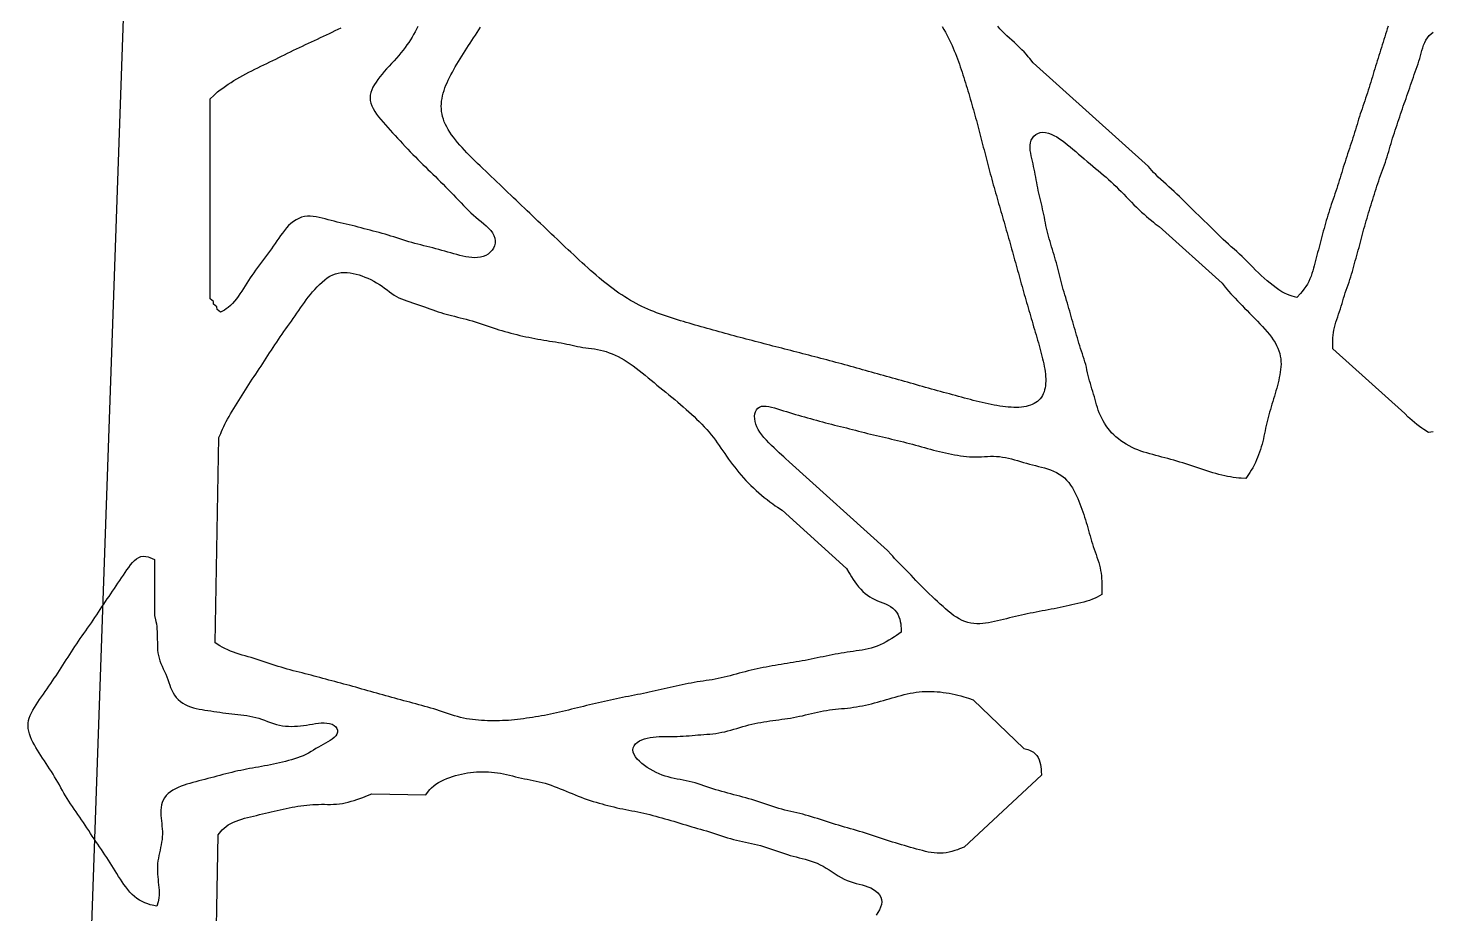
# Model space of a CAD drawing. Header units: metres. Extents: x 134 to 251, y -1 to 112.
# Drawn here: x 134.4 to 190.2, y 47.9 to 83.1 of the extents above; entities that cross this region are included whole.
import ezdxf

# ---------------------------------------------------------------- set-up
doc = ezdxf.new("R2010")
doc.units = ezdxf.units.M

msp = doc.modelspace()

# ---------------------------------------------------------------- linework, layer by layer
for points in [[(138.572, 95.221), (135.805, 15.974)], [(149.867, 83.143), (149.816, 83.037), (149.76, 82.932), (149.702, 82.826), (149.64, 82.721), (149.575, 82.616), (149.507, 82.51), (149.436, 82.405), (149.361, 82.3), (149.282, 82.195), (149.198, 82.09), (149.11, 81.984), (149.018, 81.879), (148.923, 81.774), (148.825, 81.669), (148.727, 81.564), (148.63, 81.459), (148.536, 81.354), (148.446, 81.249), (148.361, 81.144), (148.281, 81.039), (148.208, 80.934), (148.143, 80.829), (148.085, 80.723), (148.038, 80.618), (148.002, 80.512), (147.979, 80.406), (147.971, 80.3), (147.978, 80.194), (148.002, 80.088), (148.04, 79.982), (148.093, 79.875), (148.156, 79.768), (148.23, 79.662), (148.311, 79.555), (148.397, 79.448), (148.486, 79.341), (148.578, 79.234), (148.671, 79.127), (148.767, 79.02), (148.864, 78.913), (148.963, 78.806), (149.062, 78.699), (149.162, 78.592), (149.263, 78.485), (149.365, 78.377), (149.466, 78.271), (149.567, 78.165), (149.669, 78.059), (149.77, 77.955), (149.871, 77.853), (149.972, 77.752), (150.072, 77.654), (150.172, 77.557), (150.272, 77.461), (150.371, 77.365), (150.47, 77.269), (150.57, 77.172), (150.67, 77.074), (150.771, 76.973), (150.873, 76.871), (150.975, 76.767), (151.078, 76.662), (151.182, 76.555), (151.284, 76.449), (151.385, 76.342), (151.486, 76.236), (151.585, 76.131), (151.683, 76.028), (151.78, 75.927), (151.878, 75.829), (151.976, 75.736), (152.077, 75.645), (152.179, 75.558), (152.282, 75.472), (152.386, 75.388), (152.49, 75.302), (152.59, 75.215), (152.683, 75.124), (152.767, 75.031), (152.837, 74.933), (152.891, 74.833), (152.927, 74.731), (152.944, 74.628), (152.941, 74.526), (152.918, 74.427), (152.877, 74.332), (152.819, 74.244), (152.747, 74.165), (152.663, 74.097), (152.568, 74.042), (152.465, 73.999), (152.356, 73.969), (152.243, 73.953), (152.127, 73.949), (152.01, 73.954), (151.891, 73.968), (151.772, 73.988), (151.654, 74.014), (151.535, 74.043), (151.416, 74.074), (151.297, 74.106), (151.178, 74.14), (151.06, 74.175), (150.941, 74.209), (150.822, 74.243), (150.703, 74.276), (150.584, 74.308), (150.466, 74.34), (150.347, 74.37), (150.228, 74.398), (150.109, 74.427), (149.99, 74.457), (149.872, 74.488), (149.753, 74.519), (149.634, 74.553), (149.515, 74.588), (149.396, 74.625), (149.278, 74.662), (149.159, 74.7), (149.04, 74.738), (148.921, 74.775), (148.803, 74.812), (148.684, 74.848), (148.565, 74.882), (148.446, 74.915), (148.328, 74.947), (148.209, 74.979), (148.09, 75.01), (147.971, 75.041), (147.852, 75.072), (147.734, 75.103), (147.615, 75.135), (147.496, 75.166), (147.377, 75.198), (147.259, 75.228), (147.14, 75.257), (147.021, 75.286), (146.902, 75.314), (146.784, 75.341), (146.665, 75.369), (146.546, 75.397), (146.427, 75.427), (146.309, 75.458), (146.19, 75.491), (146.071, 75.522), (145.952, 75.551), (145.834, 75.575), (145.715, 75.593), (145.596, 75.602), (145.479, 75.601), (145.362, 75.586), (145.248, 75.557), (145.136, 75.515), (145.029, 75.46), (144.926, 75.392), (144.828, 75.314), (144.735, 75.226), (144.648, 75.132), (144.566, 75.033), (144.488, 74.931), (144.414, 74.827), (144.341, 74.722), (144.27, 74.617), (144.198, 74.511), (144.126, 74.406), (144.052, 74.301), (143.976, 74.196), (143.899, 74.091), (143.821, 73.986), (143.741, 73.881), (143.661, 73.775), (143.581, 73.67), (143.502, 73.565), (143.425, 73.46), (143.35, 73.355), (143.278, 73.25), (143.207, 73.145), (143.138, 73.039), (143.071, 72.934), (143.005, 72.829), (142.938, 72.724), (142.87, 72.619), (142.802, 72.515), (142.731, 72.413), (142.659, 72.314), (142.583, 72.219), (142.504, 72.131), (142.426, 72.051), (142.335, 71.976), (142.254, 71.915), (142.185, 71.868), (142.025, 71.78), (141.896, 71.887), (141.885, 71.993), (141.755, 72.1), (141.745, 72.206), (141.615, 72.314), (141.615, 80.262), (141.76, 80.404), (141.83, 80.465), (141.916, 80.538), (142.018, 80.621), (142.117, 80.695), (142.223, 80.77), (142.334, 80.845), (142.448, 80.918), (142.564, 80.991), (142.682, 81.061), (142.8, 81.13), (142.918, 81.197), (143.037, 81.261), (143.155, 81.323), (143.273, 81.383), (143.392, 81.443), (143.51, 81.501), (143.629, 81.56), (143.747, 81.617), (143.866, 81.675), (143.984, 81.733), (144.103, 81.791), (144.221, 81.848), (144.34, 81.905), (144.458, 81.963), (144.577, 82.02), (144.695, 82.078), (144.813, 82.136), (144.932, 82.193), (145.05, 82.251), (145.169, 82.307), (145.287, 82.364), (145.406, 82.419), (145.524, 82.475), (145.643, 82.53), (145.761, 82.586), (145.88, 82.642), (145.998, 82.698), (146.117, 82.753), (146.235, 82.809), (146.354, 82.865), (146.472, 82.921), (146.591, 82.978), (146.709, 83.035), (146.828, 83.092)], [(170.704, 83.134), (170.767, 83.027), (170.828, 82.921), (170.886, 82.815), (170.941, 82.708), (170.994, 82.602), (171.045, 82.495), (171.094, 82.389), (171.14, 82.282), (171.185, 82.175), (171.228, 82.069), (171.269, 81.962), (171.309, 81.856), (171.348, 81.749), (171.385, 81.643), (171.422, 81.536), (171.458, 81.43), (171.493, 81.323), (171.527, 81.217), (171.561, 81.11), (171.595, 81.004), (171.628, 80.897), (171.66, 80.791), (171.693, 80.685), (171.725, 80.578), (171.757, 80.472), (171.789, 80.365), (171.82, 80.259), (171.852, 80.152), (171.882, 80.046), (171.913, 79.939), (171.943, 79.833), (171.973, 79.726), (172.003, 79.62), (172.032, 79.514), (172.061, 79.407), (172.09, 79.301), (172.118, 79.194), (172.146, 79.088), (172.174, 78.981), (172.201, 78.875), (172.229, 78.769), (172.256, 78.662), (172.283, 78.556), (172.31, 78.449), (172.337, 78.343), (172.364, 78.236), (172.391, 78.13), (172.418, 78.024), (172.445, 77.917), (172.473, 77.811), (172.501, 77.704), (172.529, 77.598), (172.557, 77.492), (172.586, 77.385), (172.615, 77.279), (172.644, 77.172), (172.673, 77.066), (172.703, 76.959), (172.733, 76.853), (172.763, 76.746), (172.793, 76.64), (172.824, 76.534), (172.854, 76.427), (172.885, 76.321), (172.915, 76.214), (172.946, 76.108), (172.976, 76.001), (173.007, 75.895), (173.038, 75.788), (173.068, 75.682), (173.099, 75.575), (173.129, 75.469), (173.16, 75.362), (173.19, 75.256), (173.22, 75.15), (173.251, 75.043), (173.281, 74.937), (173.311, 74.83), (173.341, 74.724), (173.371, 74.617), (173.401, 74.511), (173.431, 74.404), (173.461, 74.298), (173.491, 74.191), (173.52, 74.085), (173.55, 73.979), (173.58, 73.872), (173.609, 73.766), (173.639, 73.659), (173.669, 73.553), (173.698, 73.446), (173.728, 73.34), (173.757, 73.233), (173.787, 73.127), (173.817, 73.02), (173.846, 72.914), (173.876, 72.807), (173.906, 72.701), (173.936, 72.595), (173.966, 72.488), (173.996, 72.382), (174.026, 72.275), (174.057, 72.169), (174.087, 72.062), (174.118, 71.956), (174.149, 71.849), (174.18, 71.743), (174.211, 71.636), (174.242, 71.53), (174.273, 71.423), (174.304, 71.317), (174.336, 71.21), (174.367, 71.104), (174.399, 70.997), (174.43, 70.891), (174.461, 70.784), (174.492, 70.678), (174.523, 70.572), (174.553, 70.466), (174.583, 70.36), (174.612, 70.254), (174.64, 70.148), (174.667, 70.043), (174.693, 69.938), (174.717, 69.834), (174.739, 69.73), (174.759, 69.628), (174.776, 69.526), (174.791, 69.426), (174.802, 69.327), (174.811, 69.229), (174.815, 69.134), (174.816, 69.041), (174.812, 68.95), (174.803, 68.862), (174.79, 68.777), (174.772, 68.696), (174.748, 68.618), (174.719, 68.544), (174.684, 68.474), (174.644, 68.409), (174.598, 68.348), (174.546, 68.292), (174.488, 68.241), (174.426, 68.195), (174.358, 68.153), (174.284, 68.117), (174.206, 68.086), (174.123, 68.06), (174.036, 68.039), (173.945, 68.022), (173.85, 68.011), (173.752, 68.003), (173.65, 68), (173.546, 68.001), (173.439, 68.005), (173.33, 68.013), (173.22, 68.024), (173.108, 68.037), (172.994, 68.054), (172.879, 68.073), (172.763, 68.093), (172.647, 68.116), (172.53, 68.14), (172.412, 68.166), (172.295, 68.193), (172.176, 68.221), (172.058, 68.25), (171.939, 68.28), (171.821, 68.31), (171.702, 68.341), (171.583, 68.373), (171.464, 68.404), (171.346, 68.436), (171.227, 68.468), (171.108, 68.501), (170.989, 68.534), (170.87, 68.566), (170.751, 68.599), (170.632, 68.632), (170.514, 68.665), (170.395, 68.698), (170.276, 68.732), (170.157, 68.765), (170.038, 68.798), (169.919, 68.832), (169.801, 68.865), (169.682, 68.899), (169.563, 68.932), (169.444, 68.966), (169.325, 68.999), (169.206, 69.033), (169.088, 69.066), (168.969, 69.1), (168.85, 69.133), (168.731, 69.167), (168.612, 69.2), (168.494, 69.234), (168.375, 69.267), (168.256, 69.3), (168.137, 69.334), (168.018, 69.367), (167.9, 69.4), (167.781, 69.433), (167.662, 69.466), (167.543, 69.499), (167.424, 69.532), (167.305, 69.565), (167.187, 69.598), (167.068, 69.63), (166.949, 69.663), (166.83, 69.695), (166.711, 69.727), (166.593, 69.759), (166.474, 69.791), (166.355, 69.823), (166.236, 69.855), (166.118, 69.887), (165.999, 69.918), (165.88, 69.95), (165.761, 69.981), (165.642, 70.013), (165.524, 70.044), (165.405, 70.075), (165.286, 70.106), (165.167, 70.136), (165.048, 70.167), (164.93, 70.198), (164.811, 70.228), (164.692, 70.259), (164.573, 70.289), (164.455, 70.319), (164.336, 70.349), (164.217, 70.38), (164.098, 70.41), (163.979, 70.44), (163.861, 70.47), (163.742, 70.501), (163.623, 70.531), (163.504, 70.562), (163.386, 70.592), (163.267, 70.623), (163.148, 70.654), (163.029, 70.685), (162.911, 70.717), (162.792, 70.748), (162.673, 70.78), (162.554, 70.811), (162.436, 70.843), (162.317, 70.876), (162.198, 70.908), (162.079, 70.941), (161.961, 70.973), (161.842, 71.006), (161.723, 71.039), (161.604, 71.072), (161.486, 71.106), (161.367, 71.139), (161.248, 71.172), (161.13, 71.206), (161.011, 71.24), (160.892, 71.274), (160.774, 71.308), (160.655, 71.343), (160.536, 71.377), (160.418, 71.413), (160.299, 71.448), (160.181, 71.484), (160.063, 71.521), (159.945, 71.559), (159.827, 71.597), (159.709, 71.637), (159.591, 71.678), (159.474, 71.72), (159.357, 71.764), (159.24, 71.809), (159.123, 71.857), (159.007, 71.906), (158.891, 71.958), (158.775, 72.012), (158.66, 72.069), (158.545, 72.129), (158.43, 72.191), (158.315, 72.256), (158.201, 72.324), (158.087, 72.395), (157.973, 72.469), (157.86, 72.546), (157.746, 72.626), (157.633, 72.708), (157.52, 72.793), (157.407, 72.881), (157.294, 72.971), (157.181, 73.063), (157.069, 73.157), (156.956, 73.253), (156.844, 73.35), (156.731, 73.449), (156.619, 73.549), (156.507, 73.65), (156.395, 73.752), (156.283, 73.854), (156.172, 73.957), (156.061, 74.061), (155.95, 74.165), (155.839, 74.268), (155.728, 74.372), (155.618, 74.476), (155.508, 74.58), (155.399, 74.684), (155.29, 74.788), (155.181, 74.891), (155.072, 74.994), (154.964, 75.098), (154.856, 75.201), (154.748, 75.304), (154.64, 75.407), (154.532, 75.51), (154.424, 75.613), (154.317, 75.716), (154.209, 75.819), (154.101, 75.922), (153.993, 76.025), (153.885, 76.129), (153.777, 76.233), (153.668, 76.337), (153.56, 76.441), (153.45, 76.545), (153.341, 76.65), (153.231, 76.755), (153.121, 76.86), (153.01, 76.965), (152.9, 77.07), (152.789, 77.175), (152.679, 77.28), (152.568, 77.386), (152.458, 77.491), (152.349, 77.596), (152.24, 77.701), (152.133, 77.805), (152.027, 77.91), (151.923, 78.014), (151.821, 78.118), (151.722, 78.222), (151.626, 78.326), (151.533, 78.429), (151.444, 78.532), (151.36, 78.635), (151.28, 78.738), (151.205, 78.841), (151.136, 78.943), (151.073, 79.046), (151.016, 79.148), (150.965, 79.251), (150.921, 79.353), (150.884, 79.456), (150.853, 79.558), (150.83, 79.661), (150.813, 79.764), (150.804, 79.867), (150.801, 79.97), (150.805, 80.073), (150.815, 80.177), (150.831, 80.28), (150.852, 80.384), (150.879, 80.489), (150.911, 80.593), (150.947, 80.697), (150.988, 80.802), (151.032, 80.907), (151.08, 81.011), (151.131, 81.116), (151.185, 81.221), (151.241, 81.326), (151.299, 81.432), (151.359, 81.537), (151.421, 81.642), (151.484, 81.747), (151.548, 81.852), (151.613, 81.958), (151.679, 82.063), (151.745, 82.168), (151.812, 82.274), (151.88, 82.379), (151.948, 82.484), (152.016, 82.59), (152.085, 82.695), (152.154, 82.8), (152.223, 82.905), (152.292, 83.011), (152.362, 83.116)], [(188.422, 83.152), (188.386, 83.047), (188.351, 82.941), (188.317, 82.835), (188.283, 82.729), (188.25, 82.624), (188.217, 82.518), (188.186, 82.412), (188.153, 82.306), (188.121, 82.201), (188.088, 82.095), (188.055, 81.989), (188.022, 81.883), (187.989, 81.778), (187.956, 81.672), (187.923, 81.566), (187.891, 81.46), (187.858, 81.354), (187.827, 81.249), (187.795, 81.143), (187.762, 81.037), (187.729, 80.931), (187.696, 80.826), (187.663, 80.72), (187.629, 80.614), (187.595, 80.508), (187.56, 80.403), (187.526, 80.297), (187.49, 80.191), (187.455, 80.085), (187.419, 79.98), (187.384, 79.874), (187.348, 79.768), (187.314, 79.663), (187.28, 79.557), (187.248, 79.451), (187.216, 79.345), (187.185, 79.24), (187.154, 79.134), (187.122, 79.028), (187.09, 78.922), (187.056, 78.816), (187.022, 78.711), (186.986, 78.605), (186.951, 78.499), (186.915, 78.394), (186.88, 78.288), (186.844, 78.182), (186.81, 78.076), (186.775, 77.971), (186.741, 77.865), (186.707, 77.759), (186.674, 77.653), (186.64, 77.548), (186.608, 77.442), (186.575, 77.336), (186.543, 77.23), (186.511, 77.125), (186.479, 77.019), (186.446, 76.913), (186.412, 76.807), (186.378, 76.702), (186.342, 76.596), (186.307, 76.49), (186.27, 76.385), (186.234, 76.279), (186.198, 76.173), (186.162, 76.067), (186.127, 75.962), (186.093, 75.856), (186.059, 75.75), (186.026, 75.644), (185.993, 75.539), (185.962, 75.433), (185.931, 75.327), (185.902, 75.221), (185.873, 75.116), (185.845, 75.01), (185.817, 74.904), (185.79, 74.798), (185.762, 74.692), (185.733, 74.587), (185.704, 74.481), (185.676, 74.375), (185.648, 74.269), (185.619, 74.164), (185.591, 74.058), (185.564, 73.952), (185.538, 73.846), (185.511, 73.74), (185.484, 73.634), (185.456, 73.529), (185.427, 73.423), (185.394, 73.317), (185.357, 73.212), (185.316, 73.107), (185.267, 73.003), (185.213, 72.901), (185.153, 72.803), (185.077, 72.698), (185.007, 72.608), (184.945, 72.532), (184.795, 72.369), (184.611, 72.417), (184.526, 72.446), (184.425, 72.486), (184.307, 72.538), (184.197, 72.599), (184.083, 72.67), (183.966, 72.751), (183.849, 72.84), (183.732, 72.936), (183.614, 73.036), (183.497, 73.14), (183.381, 73.247), (183.266, 73.354), (183.153, 73.462), (183.043, 73.57), (182.934, 73.677), (182.828, 73.784), (182.722, 73.889), (182.617, 73.993), (182.512, 74.095), (182.405, 74.194), (182.298, 74.292), (182.189, 74.389), (182.08, 74.486), (181.971, 74.583), (181.862, 74.681), (181.755, 74.781), (181.648, 74.883), (181.543, 74.987), (181.438, 75.092), (181.332, 75.198), (181.226, 75.306), (181.117, 75.413), (181.007, 75.522), (180.895, 75.63), (180.783, 75.738), (180.67, 75.847), (180.558, 75.955), (180.448, 76.062), (180.34, 76.169), (180.233, 76.274), (180.128, 76.377), (180.022, 76.479), (179.917, 76.579), (179.811, 76.677), (179.704, 76.774), (179.596, 76.869), (179.49, 76.965), (179.386, 77.06), (179.288, 77.151), (179.188, 77.253), (179.104, 77.341), (179.035, 77.416), (178.896, 77.581), (174.321, 81.701), (174.188, 81.865), (174.124, 81.938), (174.046, 82.026), (173.954, 82.127), (173.865, 82.217), (173.771, 82.311), (173.673, 82.405), (173.574, 82.498), (173.474, 82.591), (173.375, 82.683), (173.277, 82.775), (173.18, 82.868), (173.086, 82.96), (172.995, 83.053), (172.907, 83.147)], [(190.211, 67.032), (190.027, 67), (189.844, 67.122), (189.762, 67.178), (189.667, 67.247), (189.559, 67.326), (189.467, 67.397), (189.369, 67.48), (189.285, 67.554), (189.217, 67.616), (189.078, 67.757), (186.218, 70.332), (186.219, 70.498), (186.22, 70.574), (186.222, 70.665), (186.227, 70.771), (186.235, 70.87), (186.247, 70.972), (186.264, 71.077), (186.286, 71.182), (186.314, 71.287), (186.346, 71.393), (186.381, 71.499), (186.418, 71.605), (186.455, 71.711), (186.49, 71.816), (186.524, 71.922), (186.556, 72.028), (186.588, 72.134), (186.618, 72.24), (186.649, 72.346), (186.682, 72.452), (186.717, 72.557), (186.754, 72.663), (186.792, 72.769), (186.829, 72.875), (186.867, 72.981), (186.903, 73.086), (186.938, 73.192), (186.97, 73.298), (187.001, 73.404), (187.03, 73.51), (187.059, 73.616), (187.088, 73.722), (187.117, 73.828), (187.146, 73.933), (187.176, 74.039), (187.206, 74.145), (187.235, 74.251), (187.263, 74.357), (187.292, 74.463), (187.32, 74.569), (187.348, 74.675), (187.375, 74.781), (187.404, 74.887), (187.432, 74.993), (187.461, 75.098), (187.49, 75.204), (187.52, 75.31), (187.55, 75.416), (187.581, 75.522), (187.612, 75.628), (187.643, 75.734), (187.675, 75.84), (187.708, 75.945), (187.741, 76.051), (187.774, 76.157), (187.807, 76.263), (187.841, 76.369), (187.874, 76.475), (187.907, 76.581), (187.94, 76.686), (187.973, 76.792), (188.008, 76.898), (188.045, 77.004), (188.082, 77.11), (188.121, 77.216), (188.16, 77.321), (188.199, 77.427), (188.239, 77.533), (188.277, 77.639), (188.313, 77.745), (188.348, 77.85), (188.382, 77.956), (188.415, 78.062), (188.446, 78.168), (188.477, 78.274), (188.507, 78.38), (188.538, 78.486), (188.569, 78.592), (188.6, 78.698), (188.633, 78.803), (188.667, 78.909), (188.702, 79.015), (188.737, 79.121), (188.773, 79.227), (188.809, 79.333), (188.845, 79.439), (188.881, 79.544), (188.917, 79.65), (188.953, 79.756), (188.988, 79.862), (189.024, 79.968), (189.059, 80.074), (189.095, 80.179), (189.131, 80.285), (189.168, 80.391), (189.204, 80.497), (189.24, 80.603), (189.276, 80.709), (189.312, 80.814), (189.349, 80.92), (189.386, 81.026), (189.423, 81.132), (189.461, 81.238), (189.5, 81.344), (189.538, 81.449), (189.575, 81.555), (189.61, 81.661), (189.644, 81.767), (189.676, 81.873), (189.706, 81.979), (189.734, 82.085), (189.763, 82.19), (189.795, 82.295), (189.831, 82.399), (189.872, 82.5), (189.922, 82.598), (189.981, 82.691), (190.05, 82.776), (190.128, 82.85), (190.214, 82.912)], [(141.817, 44.442), (141.931, 51.01), (142.042, 51.149), (142.098, 51.207), (142.169, 51.273), (142.254, 51.346), (142.34, 51.406), (142.436, 51.462), (142.539, 51.514), (142.646, 51.56), (142.758, 51.601), (142.873, 51.638), (142.989, 51.672), (143.106, 51.703), (143.224, 51.732), (143.341, 51.76), (143.459, 51.787), (143.577, 51.815), (143.694, 51.842), (143.812, 51.87), (143.93, 51.898), (144.047, 51.926), (144.165, 51.954), (144.283, 51.982), (144.4, 52.01), (144.518, 52.036), (144.635, 52.062), (144.753, 52.085), (144.871, 52.107), (144.988, 52.128), (145.106, 52.147), (145.224, 52.164), (145.341, 52.179), (145.459, 52.193), (145.577, 52.205), (145.694, 52.214), (145.812, 52.221), (145.929, 52.224), (146.047, 52.226), (146.165, 52.226), (146.282, 52.225), (146.4, 52.225), (146.518, 52.227), (146.635, 52.233), (146.753, 52.244), (146.871, 52.262), (146.988, 52.285), (147.106, 52.313), (147.222, 52.346), (147.338, 52.383), (147.452, 52.421), (147.561, 52.459), (147.679, 52.502), (147.78, 52.539), (147.864, 52.57), (148.047, 52.639), (150.183, 52.601), (150.29, 52.747), (150.346, 52.809), (150.416, 52.88), (150.502, 52.959), (150.591, 53.024), (150.689, 53.087), (150.794, 53.145), (150.904, 53.198), (151.018, 53.246), (151.135, 53.29), (151.252, 53.331), (151.371, 53.367), (151.489, 53.4), (151.608, 53.429), (151.727, 53.454), (151.846, 53.474), (151.964, 53.491), (152.083, 53.504), (152.202, 53.513), (152.32, 53.518), (152.439, 53.519), (152.558, 53.518), (152.677, 53.513), (152.795, 53.506), (152.914, 53.494), (153.033, 53.478), (153.151, 53.459), (153.27, 53.437), (153.389, 53.411), (153.507, 53.382), (153.626, 53.353), (153.745, 53.323), (153.863, 53.294), (153.982, 53.267), (154.101, 53.242), (154.219, 53.219), (154.338, 53.197), (154.457, 53.176), (154.576, 53.152), (154.694, 53.126), (154.813, 53.096), (154.932, 53.062), (155.05, 53.024), (155.169, 52.982), (155.288, 52.937), (155.406, 52.891), (155.525, 52.843), (155.644, 52.795), (155.762, 52.747), (155.881, 52.698), (156, 52.65), (156.118, 52.602), (156.237, 52.555), (156.356, 52.508), (156.474, 52.463), (156.593, 52.42), (156.712, 52.38), (156.831, 52.342), (156.949, 52.306), (157.068, 52.272), (157.187, 52.241), (157.305, 52.21), (157.424, 52.179), (157.543, 52.149), (157.662, 52.12), (157.78, 52.092), (157.899, 52.065), (158.018, 52.04), (158.136, 52.017), (158.255, 51.995), (158.374, 51.973), (158.493, 51.951), (158.611, 51.929), (158.73, 51.904), (158.849, 51.878), (158.968, 51.849), (159.086, 51.819), (159.205, 51.787), (159.324, 51.754), (159.443, 51.721), (159.561, 51.688), (159.68, 51.654), (159.799, 51.62), (159.918, 51.586), (160.036, 51.551), (160.155, 51.515), (160.274, 51.479), (160.393, 51.442), (160.511, 51.406), (160.63, 51.371), (160.749, 51.335), (160.868, 51.301), (160.986, 51.268), (161.105, 51.235), (161.224, 51.202), (161.343, 51.168), (161.461, 51.131), (161.58, 51.094), (161.699, 51.056), (161.818, 51.017), (161.936, 50.977), (162.055, 50.938), (162.174, 50.9), (162.293, 50.865), (162.412, 50.832), (162.53, 50.802), (162.649, 50.774), (162.768, 50.748), (162.887, 50.723), (163.005, 50.699), (163.124, 50.673), (163.243, 50.646), (163.362, 50.616), (163.481, 50.584), (163.599, 50.55), (163.718, 50.513), (163.837, 50.473), (163.956, 50.432), (164.075, 50.39), (164.193, 50.349), (164.312, 50.309), (164.431, 50.27), (164.55, 50.233), (164.668, 50.198), (164.787, 50.165), (164.906, 50.134), (165.025, 50.104), (165.144, 50.074), (165.262, 50.043), (165.381, 50.01), (165.5, 49.973), (165.619, 49.93), (165.738, 49.881), (165.856, 49.825), (165.975, 49.762), (166.094, 49.691), (166.213, 49.616), (166.332, 49.537), (166.45, 49.459), (166.569, 49.384), (166.688, 49.316), (166.807, 49.254), (166.925, 49.202), (167.044, 49.157), (167.163, 49.119), (167.282, 49.085), (167.401, 49.054), (167.519, 49.022), (167.637, 48.987), (167.752, 48.947), (167.864, 48.9), (167.969, 48.844), (168.065, 48.78), (168.148, 48.707), (168.215, 48.626), (168.264, 48.537), (168.292, 48.443), (168.299, 48.345), (168.286, 48.243), (168.254, 48.14), (168.207, 48.035), (168.146, 47.93), (168.074, 47.825)]]:
    msp.add_lwpolyline(points)
for points in [[(182.761, 65.171), (182.576, 65.184), (182.491, 65.192), (182.389, 65.204), (182.27, 65.219), (182.159, 65.237), (182.044, 65.258), (181.927, 65.283), (181.809, 65.31), (181.69, 65.34), (181.571, 65.372), (181.452, 65.406), (181.333, 65.441), (181.214, 65.479), (181.095, 65.517), (180.977, 65.557), (180.858, 65.598), (180.739, 65.638), (180.62, 65.678), (180.501, 65.718), (180.382, 65.756), (180.263, 65.794), (180.144, 65.83), (180.025, 65.865), (179.906, 65.899), (179.787, 65.931), (179.668, 65.964), (179.549, 65.996), (179.43, 66.027), (179.311, 66.059), (179.192, 66.091), (179.073, 66.123), (178.954, 66.156), (178.835, 66.19), (178.716, 66.227), (178.597, 66.266), (178.479, 66.31), (178.361, 66.359), (178.244, 66.413), (178.129, 66.472), (178.016, 66.535), (177.907, 66.603), (177.802, 66.675), (177.703, 66.751), (177.608, 66.829), (177.519, 66.91), (177.436, 66.995), (177.359, 67.084), (177.286, 67.175), (177.218, 67.271), (177.154, 67.369), (177.095, 67.47), (177.041, 67.574), (176.991, 67.679), (176.946, 67.784), (176.906, 67.891), (176.87, 67.997), (176.837, 68.104), (176.807, 68.21), (176.777, 68.317), (176.748, 68.423), (176.717, 68.529), (176.686, 68.636), (176.654, 68.742), (176.621, 68.849), (176.59, 68.955), (176.56, 69.062), (176.532, 69.168), (176.505, 69.275), (176.481, 69.381), (176.456, 69.488), (176.431, 69.594), (176.404, 69.7), (176.375, 69.807), (176.343, 69.913), (176.31, 70.02), (176.274, 70.126), (176.239, 70.233), (176.204, 70.34), (176.17, 70.446), (176.138, 70.552), (176.106, 70.659), (176.075, 70.765), (176.044, 70.872), (176.014, 70.978), (175.983, 71.085), (175.951, 71.191), (175.92, 71.298), (175.89, 71.404), (175.859, 71.511), (175.829, 71.617), (175.8, 71.724), (175.771, 71.83), (175.74, 71.937), (175.709, 72.043), (175.676, 72.15), (175.643, 72.256), (175.61, 72.363), (175.576, 72.469), (175.543, 72.576), (175.511, 72.682), (175.482, 72.789), (175.455, 72.895), (175.429, 73.001), (175.404, 73.108), (175.379, 73.214), (175.353, 73.321), (175.327, 73.427), (175.299, 73.533), (175.27, 73.64), (175.24, 73.746), (175.208, 73.853), (175.177, 73.959), (175.145, 74.066), (175.114, 74.172), (175.082, 74.279), (175.05, 74.385), (175.019, 74.492), (174.987, 74.598), (174.956, 74.705), (174.927, 74.811), (174.898, 74.917), (174.872, 75.024), (174.848, 75.13), (174.825, 75.237), (174.804, 75.343), (174.783, 75.449), (174.762, 75.556), (174.741, 75.662), (174.718, 75.768), (174.694, 75.875), (174.669, 75.981), (174.643, 76.088), (174.618, 76.194), (174.593, 76.3), (174.568, 76.407), (174.544, 76.513), (174.522, 76.62), (174.5, 76.726), (174.479, 76.832), (174.458, 76.939), (174.437, 77.045), (174.417, 77.151), (174.398, 77.258), (174.378, 77.364), (174.357, 77.47), (174.335, 77.577), (174.312, 77.683), (174.289, 77.789), (174.265, 77.896), (174.242, 78.002), (174.221, 78.109), (174.204, 78.215), (174.196, 78.32), (174.198, 78.423), (174.212, 78.522), (174.241, 78.617), (174.285, 78.704), (174.345, 78.78), (174.418, 78.844), (174.504, 78.892), (174.6, 78.923), (174.703, 78.935), (174.811, 78.928), (174.922, 78.904), (175.033, 78.866), (175.144, 78.814), (175.253, 78.752), (175.36, 78.681), (175.466, 78.605), (175.572, 78.524), (175.679, 78.44), (175.786, 78.351), (175.895, 78.26), (176.007, 78.167), (176.12, 78.072), (176.234, 77.976), (176.349, 77.878), (176.463, 77.781), (176.576, 77.686), (176.688, 77.593), (176.797, 77.502), (176.903, 77.412), (177.007, 77.325), (177.11, 77.238), (177.211, 77.151), (177.311, 77.061), (177.41, 76.97), (177.51, 76.876), (177.61, 76.779), (177.711, 76.679), (177.812, 76.577), (177.913, 76.473), (178.014, 76.369), (178.116, 76.264), (178.218, 76.16), (178.32, 76.058), (178.421, 75.957), (178.523, 75.86), (178.623, 75.766), (178.724, 75.675), (178.821, 75.589), (178.914, 75.509), (179.014, 75.428), (179.099, 75.359), (179.169, 75.303), (179.321, 75.187), (181.822, 72.935), (181.95, 72.775), (182.011, 72.702), (182.084, 72.617), (182.171, 72.518), (182.254, 72.429), (182.342, 72.337), (182.433, 72.242), (182.525, 72.147), (182.62, 72.051), (182.717, 71.952), (182.816, 71.851), (182.917, 71.748), (183.019, 71.644), (183.122, 71.539), (183.224, 71.432), (183.326, 71.325), (183.425, 71.218), (183.522, 71.111), (183.615, 71.003), (183.702, 70.896), (183.784, 70.789), (183.859, 70.682), (183.927, 70.575), (183.986, 70.468), (184.037, 70.361), (184.079, 70.255), (184.112, 70.148), (184.136, 70.042), (184.153, 69.935), (184.162, 69.829), (184.164, 69.723), (184.159, 69.616), (184.149, 69.51), (184.135, 69.404), (184.118, 69.298), (184.097, 69.192), (184.074, 69.086), (184.049, 68.98), (184.022, 68.874), (183.995, 68.769), (183.965, 68.663), (183.935, 68.557), (183.903, 68.451), (183.87, 68.345), (183.838, 68.239), (183.805, 68.133), (183.772, 68.027), (183.741, 67.922), (183.71, 67.816), (183.681, 67.71), (183.653, 67.604), (183.627, 67.498), (183.601, 67.392), (183.577, 67.286), (183.554, 67.18), (183.531, 67.074), (183.509, 66.968), (183.486, 66.862), (183.462, 66.756), (183.436, 66.65), (183.409, 66.544), (183.379, 66.439), (183.346, 66.333), (183.311, 66.227), (183.274, 66.121), (183.234, 66.016), (183.192, 65.911), (183.146, 65.807), (183.097, 65.704), (183.046, 65.606), (182.984, 65.501), (182.928, 65.411), (182.879, 65.335)], [(169.074, 59.066), (168.889, 58.937), (168.803, 58.881), (168.701, 58.817), (168.582, 58.744), (168.471, 58.681), (168.356, 58.621), (168.238, 58.565), (168.12, 58.515), (168.001, 58.472), (167.882, 58.434), (167.763, 58.403), (167.644, 58.378), (167.524, 58.357), (167.405, 58.339), (167.286, 58.323), (167.167, 58.306), (167.048, 58.29), (166.929, 58.272), (166.809, 58.252), (166.69, 58.232), (166.571, 58.21), (166.452, 58.188), (166.333, 58.165), (166.214, 58.141), (166.094, 58.117), (165.975, 58.093), (165.856, 58.069), (165.737, 58.044), (165.618, 58.019), (165.499, 57.995), (165.38, 57.971), (165.26, 57.948), (165.141, 57.926), (165.022, 57.905), (164.903, 57.884), (164.784, 57.864), (164.665, 57.844), (164.546, 57.824), (164.427, 57.804), (164.307, 57.785), (164.188, 57.765), (164.069, 57.745), (163.95, 57.725), (163.831, 57.704), (163.712, 57.683), (163.593, 57.66), (163.474, 57.636), (163.354, 57.61), (163.235, 57.583), (163.116, 57.555), (162.997, 57.525), (162.878, 57.495), (162.759, 57.464), (162.64, 57.432), (162.521, 57.401), (162.401, 57.369), (162.282, 57.338), (162.163, 57.308), (162.044, 57.278), (161.925, 57.251), (161.806, 57.225), (161.687, 57.201), (161.568, 57.18), (161.449, 57.161), (161.329, 57.143), (161.21, 57.125), (161.091, 57.108), (160.972, 57.089), (160.853, 57.069), (160.734, 57.046), (160.615, 57.022), (160.496, 56.997), (160.377, 56.971), (160.258, 56.944), (160.139, 56.918), (160.019, 56.892), (159.9, 56.866), (159.781, 56.841), (159.662, 56.815), (159.543, 56.79), (159.424, 56.764), (159.305, 56.737), (159.186, 56.711), (159.067, 56.685), (158.948, 56.658), (158.829, 56.633), (158.71, 56.608), (158.591, 56.585), (158.472, 56.562), (158.352, 56.54), (158.233, 56.517), (158.114, 56.494), (157.995, 56.471), (157.876, 56.446), (157.757, 56.421), (157.638, 56.395), (157.519, 56.368), (157.4, 56.342), (157.281, 56.314), (157.162, 56.287), (157.043, 56.261), (156.924, 56.233), (156.805, 56.205), (156.686, 56.177), (156.567, 56.148), (156.448, 56.119), (156.329, 56.089), (156.209, 56.059), (156.09, 56.03), (155.971, 56.002), (155.852, 55.974), (155.733, 55.946), (155.614, 55.918), (155.495, 55.891), (155.376, 55.864), (155.257, 55.837), (155.138, 55.811), (155.019, 55.786), (154.9, 55.762), (154.781, 55.739), (154.662, 55.718), (154.543, 55.698), (154.424, 55.679), (154.305, 55.661), (154.186, 55.644), (154.067, 55.628), (153.948, 55.612), (153.829, 55.598), (153.71, 55.584), (153.591, 55.573), (153.472, 55.563), (153.353, 55.556), (153.234, 55.551), (153.115, 55.547), (152.996, 55.546), (152.877, 55.546), (152.758, 55.547), (152.639, 55.55), (152.52, 55.554), (152.401, 55.56), (152.282, 55.569), (152.163, 55.58), (152.044, 55.593), (151.926, 55.61), (151.807, 55.63), (151.688, 55.653), (151.569, 55.679), (151.45, 55.71), (151.331, 55.743), (151.212, 55.779), (151.093, 55.817), (150.974, 55.857), (150.855, 55.898), (150.736, 55.938), (150.618, 55.978), (150.499, 56.016), (150.38, 56.052), (150.261, 56.087), (150.142, 56.12), (150.023, 56.153), (149.904, 56.185), (149.785, 56.217), (149.666, 56.248), (149.548, 56.28), (149.429, 56.312), (149.31, 56.344), (149.191, 56.377), (149.072, 56.41), (148.953, 56.443), (148.834, 56.477), (148.715, 56.511), (148.597, 56.544), (148.478, 56.577), (148.359, 56.61), (148.24, 56.643), (148.121, 56.676), (148.002, 56.709), (147.883, 56.742), (147.764, 56.775), (147.646, 56.809), (147.527, 56.843), (147.408, 56.876), (147.289, 56.909), (147.17, 56.942), (147.051, 56.975), (146.932, 57.007), (146.814, 57.039), (146.695, 57.071), (146.576, 57.103), (146.457, 57.134), (146.338, 57.166), (146.219, 57.198), (146.1, 57.229), (145.982, 57.261), (145.863, 57.293), (145.744, 57.324), (145.625, 57.355), (145.506, 57.386), (145.387, 57.416), (145.269, 57.447), (145.15, 57.476), (145.031, 57.506), (144.912, 57.537), (144.793, 57.569), (144.674, 57.602), (144.556, 57.636), (144.437, 57.672), (144.318, 57.71), (144.199, 57.749), (144.08, 57.788), (143.962, 57.828), (143.843, 57.868), (143.724, 57.908), (143.605, 57.947), (143.486, 57.984), (143.367, 58.021), (143.249, 58.057), (143.13, 58.092), (143.011, 58.126), (142.892, 58.16), (142.774, 58.196), (142.656, 58.232), (142.539, 58.273), (142.424, 58.317), (142.314, 58.363), (142.195, 58.423), (142.093, 58.477), (142.008, 58.525), (141.823, 58.642), (141.966, 66.8), (142.037, 66.964), (142.07, 67.04), (142.11, 67.13), (142.159, 67.236), (142.205, 67.333), (142.256, 67.435), (142.311, 67.54), (142.369, 67.644), (142.43, 67.749), (142.493, 67.854), (142.558, 67.959), (142.624, 68.065), (142.689, 68.17), (142.755, 68.275), (142.821, 68.381), (142.886, 68.486), (142.952, 68.591), (143.019, 68.697), (143.086, 68.802), (143.154, 68.907), (143.223, 69.013), (143.292, 69.118), (143.362, 69.223), (143.432, 69.328), (143.502, 69.434), (143.571, 69.539), (143.639, 69.644), (143.708, 69.749), (143.776, 69.855), (143.844, 69.96), (143.913, 70.065), (143.982, 70.171), (144.052, 70.276), (144.122, 70.381), (144.192, 70.486), (144.263, 70.592), (144.334, 70.697), (144.406, 70.802), (144.478, 70.908), (144.551, 71.013), (144.624, 71.118), (144.697, 71.223), (144.771, 71.329), (144.845, 71.434), (144.919, 71.539), (144.992, 71.644), (145.065, 71.749), (145.138, 71.855), (145.211, 71.96), (145.285, 72.065), (145.36, 72.17), (145.438, 72.276), (145.518, 72.381), (145.602, 72.486), (145.689, 72.59), (145.779, 72.693), (145.872, 72.794), (145.968, 72.891), (146.066, 72.983), (146.168, 73.069), (146.271, 73.146), (146.377, 73.213), (146.486, 73.268), (146.597, 73.311), (146.71, 73.341), (146.825, 73.359), (146.941, 73.366), (147.059, 73.361), (147.177, 73.348), (147.295, 73.327), (147.413, 73.299), (147.532, 73.266), (147.65, 73.227), (147.768, 73.184), (147.886, 73.135), (148.003, 73.081), (148.119, 73.022), (148.231, 72.958), (148.341, 72.889), (148.447, 72.817), (148.548, 72.743), (148.645, 72.669), (148.74, 72.597), (148.833, 72.53), (148.926, 72.467), (149.021, 72.41), (149.118, 72.359), (149.219, 72.313), (149.325, 72.271), (149.435, 72.231), (149.548, 72.193), (149.663, 72.155), (149.779, 72.117), (149.896, 72.078), (150.013, 72.039), (150.128, 71.999), (150.241, 71.96), (150.352, 71.92), (150.461, 71.881), (150.568, 71.842), (150.674, 71.805), (150.779, 71.771), (150.885, 71.737), (150.992, 71.706), (151.101, 71.676), (151.212, 71.648), (151.325, 71.622), (151.44, 71.594), (151.556, 71.566), (151.674, 71.536), (151.792, 71.505), (151.91, 71.472), (152.029, 71.437), (152.147, 71.399), (152.265, 71.361), (152.384, 71.322), (152.502, 71.282), (152.621, 71.243), (152.739, 71.203), (152.857, 71.164), (152.976, 71.126), (153.094, 71.09), (153.213, 71.053), (153.331, 71.019), (153.449, 70.985), (153.568, 70.953), (153.686, 70.922), (153.805, 70.893), (153.923, 70.865), (154.042, 70.838), (154.16, 70.812), (154.278, 70.787), (154.397, 70.763), (154.515, 70.74), (154.634, 70.718), (154.752, 70.696), (154.871, 70.675), (154.989, 70.656), (155.107, 70.637), (155.225, 70.619), (155.341, 70.601), (155.456, 70.582), (155.569, 70.563), (155.68, 70.542), (155.789, 70.519), (155.896, 70.495), (156.002, 70.47), (156.108, 70.446), (156.214, 70.423), (156.321, 70.402), (156.43, 70.384), (156.541, 70.369), (156.654, 70.354), (156.769, 70.339), (156.886, 70.323), (157.003, 70.303), (157.121, 70.28), (157.24, 70.251), (157.358, 70.217), (157.477, 70.176), (157.595, 70.131), (157.713, 70.079), (157.832, 70.022), (157.95, 69.959), (158.069, 69.891), (158.187, 69.817), (158.306, 69.737), (158.424, 69.652), (158.542, 69.563), (158.661, 69.47), (158.779, 69.374), (158.898, 69.277), (159.016, 69.18), (159.134, 69.083), (159.253, 68.987), (159.371, 68.891), (159.49, 68.795), (159.608, 68.699), (159.726, 68.603), (159.844, 68.506), (159.962, 68.409), (160.078, 68.311), (160.193, 68.213), (160.306, 68.116), (160.417, 68.02), (160.526, 67.924), (160.633, 67.828), (160.739, 67.732), (160.843, 67.635), (160.947, 67.537), (161.049, 67.436), (161.15, 67.334), (161.25, 67.23), (161.346, 67.125), (161.438, 67.018), (161.526, 66.912), (161.61, 66.805), (161.69, 66.698), (161.766, 66.591), (161.841, 66.484), (161.914, 66.377), (161.988, 66.271), (162.062, 66.164), (162.137, 66.057), (162.215, 65.95), (162.294, 65.843), (162.375, 65.736), (162.458, 65.629), (162.543, 65.522), (162.629, 65.416), (162.719, 65.31), (162.81, 65.204), (162.903, 65.1), (163, 64.998), (163.099, 64.897), (163.202, 64.799), (163.306, 64.702), (163.414, 64.607), (163.523, 64.515), (163.635, 64.424), (163.746, 64.336), (163.854, 64.254), (163.972, 64.168), (164.073, 64.095), (164.158, 64.036), (164.342, 63.912), (166.907, 61.602), (166.996, 61.438), (167.041, 61.362), (167.096, 61.272), (167.163, 61.166), (167.231, 61.069), (167.304, 60.97), (167.382, 60.871), (167.464, 60.777), (167.549, 60.688), (167.637, 60.606), (167.729, 60.533), (167.823, 60.469), (167.922, 60.413), (168.025, 60.363), (168.13, 60.319), (168.238, 60.278), (168.347, 60.236), (168.454, 60.191), (168.558, 60.141), (168.655, 60.083), (168.744, 60.018), (168.822, 59.945), (168.888, 59.864), (168.942, 59.777), (168.985, 59.684), (169.016, 59.59), (169.039, 59.497), (169.054, 59.394), (169.064, 59.304), (169.069, 59.229)], [(177.044, 60.565), (176.859, 60.462), (176.774, 60.422), (176.673, 60.378), (176.555, 60.331), (176.445, 60.296), (176.33, 60.263), (176.213, 60.233), (176.096, 60.206), (175.978, 60.179), (175.86, 60.152), (175.742, 60.125), (175.623, 60.098), (175.505, 60.071), (175.387, 60.046), (175.268, 60.021), (175.15, 59.998), (175.032, 59.976), (174.913, 59.954), (174.795, 59.933), (174.677, 59.912), (174.559, 59.89), (174.44, 59.867), (174.322, 59.843), (174.204, 59.819), (174.085, 59.795), (173.967, 59.771), (173.849, 59.745), (173.73, 59.719), (173.612, 59.692), (173.494, 59.664), (173.376, 59.635), (173.257, 59.604), (173.139, 59.573), (173.021, 59.543), (172.902, 59.513), (172.784, 59.486), (172.666, 59.461), (172.547, 59.439), (172.429, 59.422), (172.311, 59.41), (172.193, 59.403), (172.074, 59.403), (171.956, 59.41), (171.838, 59.426), (171.721, 59.452), (171.605, 59.489), (171.49, 59.536), (171.377, 59.594), (171.266, 59.661), (171.158, 59.737), (171.051, 59.819), (170.946, 59.906), (170.84, 59.997), (170.735, 60.09), (170.628, 60.186), (170.52, 60.284), (170.41, 60.383), (170.299, 60.485), (170.188, 60.588), (170.078, 60.693), (169.969, 60.799), (169.863, 60.906), (169.76, 61.013), (169.66, 61.119), (169.562, 61.224), (169.466, 61.327), (169.371, 61.429), (169.276, 61.528), (169.182, 61.624), (169.087, 61.72), (168.995, 61.813), (168.907, 61.902), (168.814, 61.999), (168.735, 62.083), (168.669, 62.154), (168.534, 62.311), (164.621, 65.835), (164.482, 65.967), (164.413, 66.031), (164.329, 66.109), (164.228, 66.201), (164.13, 66.292), (164.026, 66.389), (163.921, 66.49), (163.817, 66.593), (163.716, 66.699), (163.622, 66.805), (163.535, 66.912), (163.459, 67.02), (163.394, 67.127), (163.34, 67.234), (163.299, 67.341), (163.27, 67.446), (163.253, 67.55), (163.25, 67.65), (163.26, 67.744), (163.283, 67.831), (163.321, 67.906), (163.373, 67.967), (163.439, 68.014), (163.518, 68.044), (163.608, 68.057), (163.708, 68.055), (163.815, 68.041), (163.927, 68.016), (164.043, 67.985), (164.161, 67.948), (164.279, 67.91), (164.399, 67.871), (164.518, 67.833), (164.637, 67.795), (164.756, 67.759), (164.875, 67.723), (164.994, 67.688), (165.113, 67.654), (165.233, 67.621), (165.352, 67.588), (165.471, 67.556), (165.59, 67.523), (165.709, 67.491), (165.828, 67.458), (165.948, 67.426), (166.067, 67.393), (166.186, 67.361), (166.305, 67.329), (166.424, 67.299), (166.544, 67.269), (166.663, 67.24), (166.782, 67.212), (166.901, 67.183), (167.02, 67.154), (167.139, 67.124), (167.259, 67.094), (167.378, 67.063), (167.497, 67.032), (167.616, 67.001), (167.735, 66.97), (167.855, 66.941), (167.974, 66.912), (168.093, 66.884), (168.212, 66.856), (168.331, 66.829), (168.451, 66.801), (168.57, 66.773), (168.689, 66.745), (168.808, 66.717), (168.927, 66.688), (169.047, 66.659), (169.166, 66.628), (169.285, 66.597), (169.404, 66.566), (169.523, 66.534), (169.643, 66.501), (169.762, 66.468), (169.881, 66.435), (170, 66.402), (170.12, 66.369), (170.239, 66.337), (170.358, 66.306), (170.477, 66.277), (170.596, 66.247), (170.716, 66.219), (170.835, 66.192), (170.954, 66.167), (171.073, 66.143), (171.193, 66.12), (171.312, 66.098), (171.431, 66.079), (171.55, 66.062), (171.67, 66.049), (171.789, 66.039), (171.908, 66.033), (172.027, 66.032), (172.147, 66.035), (172.266, 66.04), (172.385, 66.047), (172.505, 66.053), (172.624, 66.057), (172.743, 66.058), (172.863, 66.054), (172.982, 66.044), (173.101, 66.028), (173.22, 66.007), (173.34, 65.981), (173.459, 65.951), (173.578, 65.918), (173.697, 65.885), (173.817, 65.85), (173.936, 65.816), (174.055, 65.782), (174.174, 65.749), (174.294, 65.718), (174.413, 65.688), (174.532, 65.658), (174.652, 65.628), (174.771, 65.596), (174.89, 65.561), (175.008, 65.521), (175.125, 65.473), (175.239, 65.417), (175.35, 65.353), (175.456, 65.279), (175.556, 65.196), (175.648, 65.106), (175.732, 65.01), (175.807, 64.909), (175.875, 64.806), (175.936, 64.701), (175.99, 64.595), (176.04, 64.488), (176.087, 64.382), (176.131, 64.276), (176.174, 64.17), (176.214, 64.064), (176.253, 63.957), (176.292, 63.851), (176.327, 63.745), (176.362, 63.639), (176.394, 63.533), (176.426, 63.427), (176.457, 63.321), (176.488, 63.215), (176.517, 63.109), (176.547, 63.002), (176.578, 62.896), (176.608, 62.79), (176.64, 62.684), (176.672, 62.578), (176.706, 62.472), (176.741, 62.366), (176.778, 62.26), (176.815, 62.154), (176.852, 62.047), (176.888, 61.941), (176.922, 61.835), (176.952, 61.729), (176.978, 61.623), (176.999, 61.517), (177.015, 61.412), (177.026, 61.307), (177.034, 61.202), (177.039, 61.1), (177.041, 61.002), (177.042, 60.896), (177.043, 60.806), (177.043, 60.73)], [(139.504, 48.179), (139.32, 48.215), (139.236, 48.237), (139.136, 48.268), (139.022, 48.309), (138.918, 48.357), (138.813, 48.416), (138.71, 48.484), (138.612, 48.562), (138.518, 48.648), (138.43, 48.74), (138.346, 48.839), (138.267, 48.94), (138.193, 49.044), (138.121, 49.15), (138.051, 49.256), (137.982, 49.363), (137.914, 49.47), (137.846, 49.577), (137.779, 49.683), (137.711, 49.79), (137.644, 49.897), (137.576, 50.004), (137.507, 50.111), (137.438, 50.217), (137.368, 50.324), (137.297, 50.431), (137.225, 50.538), (137.153, 50.645), (137.08, 50.751), (137.007, 50.858), (136.935, 50.965), (136.864, 51.072), (136.793, 51.179), (136.722, 51.285), (136.652, 51.392), (136.581, 51.499), (136.51, 51.606), (136.436, 51.713), (136.363, 51.82), (136.289, 51.926), (136.216, 52.033), (136.143, 52.14), (136.072, 52.247), (136.003, 52.354), (135.936, 52.46), (135.872, 52.567), (135.81, 52.674), (135.748, 52.78), (135.687, 52.887), (135.627, 52.994), (135.565, 53.1), (135.503, 53.207), (135.439, 53.314), (135.374, 53.42), (135.308, 53.527), (135.24, 53.634), (135.172, 53.741), (135.102, 53.847), (135.032, 53.954), (134.963, 54.061), (134.894, 54.168), (134.827, 54.274), (134.761, 54.381), (134.697, 54.488), (134.635, 54.595), (134.578, 54.701), (134.525, 54.808), (134.479, 54.914), (134.44, 55.021), (134.41, 55.127), (134.391, 55.233), (134.384, 55.339), (134.388, 55.445), (134.404, 55.551), (134.432, 55.656), (134.471, 55.762), (134.519, 55.867), (134.575, 55.972), (134.636, 56.078), (134.703, 56.183), (134.772, 56.288), (134.843, 56.393), (134.916, 56.498), (134.99, 56.603), (135.063, 56.708), (135.137, 56.813), (135.211, 56.918), (135.284, 57.023), (135.356, 57.129), (135.426, 57.234), (135.495, 57.339), (135.564, 57.444), (135.631, 57.549), (135.698, 57.654), (135.765, 57.759), (135.832, 57.865), (135.901, 57.97), (135.97, 58.075), (136.039, 58.18), (136.109, 58.285), (136.178, 58.39), (136.248, 58.495), (136.318, 58.6), (136.388, 58.705), (136.459, 58.811), (136.531, 58.916), (136.603, 59.021), (136.677, 59.126), (136.751, 59.231), (136.825, 59.336), (136.898, 59.441), (136.97, 59.546), (137.042, 59.651), (137.112, 59.756), (137.182, 59.862), (137.251, 59.967), (137.32, 60.072), (137.389, 60.177), (137.459, 60.282), (137.529, 60.387), (137.6, 60.492), (137.671, 60.598), (137.742, 60.703), (137.813, 60.808), (137.884, 60.913), (137.956, 61.018), (138.027, 61.123), (138.098, 61.228), (138.169, 61.333), (138.24, 61.438), (138.312, 61.542), (138.385, 61.644), (138.458, 61.742), (138.534, 61.833), (138.612, 61.915), (138.693, 61.984), (138.779, 62.037), (138.867, 62.072), (138.956, 62.09), (139.058, 62.081), (139.149, 62.063), (139.227, 62.04), (139.403, 61.955), (139.403, 59.73), (139.447, 59.564), (139.463, 59.488), (139.48, 59.397), (139.496, 59.291), (139.506, 59.193), (139.512, 59.09), (139.517, 58.985), (139.519, 58.881), (139.519, 58.775), (139.52, 58.669), (139.521, 58.563), (139.525, 58.457), (139.531, 58.351), (139.543, 58.245), (139.561, 58.139), (139.586, 58.032), (139.619, 57.926), (139.66, 57.82), (139.706, 57.713), (139.755, 57.607), (139.804, 57.5), (139.852, 57.393), (139.896, 57.287), (139.936, 57.181), (139.973, 57.074), (140.01, 56.968), (140.048, 56.863), (140.092, 56.76), (140.143, 56.659), (140.203, 56.562), (140.271, 56.471), (140.349, 56.387), (140.436, 56.311), (140.529, 56.245), (140.628, 56.188), (140.732, 56.139), (140.839, 56.099), (140.95, 56.066), (141.064, 56.038), (141.179, 56.014), (141.295, 55.992), (141.413, 55.972), (141.531, 55.954), (141.649, 55.936), (141.768, 55.919), (141.886, 55.901), (142.005, 55.885), (142.123, 55.868), (142.242, 55.852), (142.36, 55.836), (142.479, 55.821), (142.598, 55.807), (142.716, 55.793), (142.835, 55.78), (142.953, 55.766), (143.072, 55.75), (143.19, 55.731), (143.309, 55.708), (143.427, 55.68), (143.546, 55.647), (143.664, 55.608), (143.783, 55.565), (143.901, 55.521), (144.02, 55.477), (144.138, 55.436), (144.257, 55.4), (144.375, 55.371), (144.494, 55.349), (144.612, 55.334), (144.731, 55.326), (144.85, 55.323), (144.968, 55.327), (145.087, 55.334), (145.205, 55.346), (145.324, 55.36), (145.443, 55.378), (145.561, 55.397), (145.68, 55.417), (145.798, 55.435), (145.917, 55.451), (146.034, 55.461), (146.149, 55.464), (146.26, 55.457), (146.366, 55.438), (146.461, 55.407), (146.544, 55.363), (146.61, 55.307), (146.656, 55.242), (146.68, 55.17), (146.68, 55.094), (146.656, 55.018), (146.611, 54.945), (146.548, 54.877), (146.471, 54.814), (146.384, 54.758), (146.291, 54.705), (146.196, 54.655), (146.102, 54.605), (146.009, 54.553), (145.916, 54.498), (145.822, 54.441), (145.727, 54.382), (145.63, 54.322), (145.528, 54.264), (145.422, 54.208), (145.312, 54.157), (145.199, 54.11), (145.083, 54.068), (144.966, 54.03), (144.848, 53.995), (144.729, 53.963), (144.61, 53.932), (144.492, 53.903), (144.373, 53.875), (144.254, 53.848), (144.136, 53.821), (144.017, 53.796), (143.899, 53.772), (143.78, 53.749), (143.661, 53.726), (143.543, 53.705), (143.424, 53.685), (143.305, 53.664), (143.187, 53.643), (143.068, 53.621), (142.95, 53.599), (142.831, 53.576), (142.712, 53.551), (142.594, 53.525), (142.475, 53.497), (142.357, 53.469), (142.238, 53.438), (142.119, 53.407), (142.001, 53.375), (141.882, 53.343), (141.764, 53.31), (141.645, 53.278), (141.526, 53.246), (141.408, 53.215), (141.289, 53.185), (141.171, 53.154), (141.052, 53.123), (140.933, 53.091), (140.815, 53.059), (140.697, 53.023), (140.579, 52.985), (140.463, 52.944), (140.349, 52.898), (140.239, 52.847), (140.135, 52.789), (140.038, 52.725), (139.95, 52.653), (139.873, 52.574), (139.807, 52.488), (139.754, 52.396), (139.714, 52.299), (139.685, 52.199), (139.666, 52.096), (139.657, 51.991), (139.656, 51.886), (139.66, 51.78), (139.669, 51.674), (139.681, 51.568), (139.692, 51.462), (139.704, 51.355), (139.713, 51.249), (139.719, 51.143), (139.719, 51.037), (139.715, 50.931), (139.705, 50.826), (139.691, 50.72), (139.672, 50.614), (139.65, 50.508), (139.626, 50.403), (139.602, 50.297), (139.579, 50.191), (139.559, 50.086), (139.543, 49.98), (139.531, 49.874), (139.523, 49.768), (139.52, 49.662), (139.521, 49.556), (139.526, 49.45), (139.535, 49.344), (139.546, 49.238), (139.558, 49.132), (139.569, 49.026), (139.58, 48.921), (139.586, 48.817), (139.589, 48.714), (139.587, 48.616), (139.575, 48.51), (139.562, 48.419), (139.548, 48.344)], [(174.646, 53.384), (171.58, 50.525), (171.395, 50.452), (171.309, 50.421), (171.207, 50.388), (171.088, 50.351), (170.978, 50.325), (170.863, 50.303), (170.745, 50.289), (170.628, 50.283), (170.509, 50.285), (170.39, 50.294), (170.271, 50.309), (170.152, 50.33), (170.033, 50.356), (169.914, 50.385), (169.795, 50.416), (169.677, 50.448), (169.558, 50.482), (169.439, 50.516), (169.32, 50.551), (169.201, 50.585), (169.082, 50.62), (168.963, 50.655), (168.844, 50.691), (168.725, 50.728), (168.607, 50.765), (168.488, 50.803), (168.369, 50.842), (168.25, 50.882), (168.131, 50.922), (168.012, 50.962), (167.893, 51.001), (167.774, 51.04), (167.656, 51.078), (167.537, 51.115), (167.418, 51.15), (167.299, 51.185), (167.18, 51.219), (167.061, 51.253), (166.942, 51.288), (166.823, 51.322), (166.705, 51.357), (166.586, 51.394), (166.467, 51.43), (166.348, 51.467), (166.229, 51.503), (166.11, 51.541), (165.992, 51.579), (165.873, 51.618), (165.754, 51.656), (165.635, 51.694), (165.516, 51.731), (165.397, 51.766), (165.278, 51.799), (165.16, 51.829), (165.041, 51.857), (164.922, 51.884), (164.803, 51.91), (164.684, 51.937), (164.565, 51.966), (164.446, 51.996), (164.328, 52.028), (164.209, 52.063), (164.09, 52.1), (163.971, 52.137), (163.852, 52.176), (163.734, 52.215), (163.615, 52.255), (163.496, 52.295), (163.377, 52.335), (163.258, 52.374), (163.139, 52.413), (163.021, 52.449), (162.902, 52.484), (162.783, 52.516), (162.664, 52.548), (162.545, 52.579), (162.427, 52.609), (162.308, 52.64), (162.189, 52.671), (162.07, 52.703), (161.951, 52.737), (161.832, 52.772), (161.714, 52.808), (161.595, 52.845), (161.476, 52.883), (161.357, 52.922), (161.238, 52.961), (161.12, 53), (161.001, 53.039), (160.882, 53.075), (160.763, 53.109), (160.645, 53.139), (160.526, 53.165), (160.407, 53.189), (160.288, 53.211), (160.169, 53.232), (160.051, 53.255), (159.932, 53.281), (159.813, 53.312), (159.694, 53.348), (159.575, 53.391), (159.457, 53.44), (159.338, 53.495), (159.22, 53.556), (159.102, 53.623), (158.987, 53.694), (158.875, 53.771), (158.769, 53.851), (158.671, 53.937), (158.585, 54.025), (158.514, 54.116), (158.46, 54.207), (158.426, 54.299), (158.415, 54.389), (158.426, 54.474), (158.46, 54.553), (158.514, 54.626), (158.585, 54.689), (158.671, 54.745), (158.769, 54.791), (158.876, 54.829), (158.987, 54.858), (159.103, 54.881), (159.22, 54.897), (159.338, 54.909), (159.457, 54.917), (159.576, 54.921), (159.694, 54.923), (159.813, 54.924), (159.932, 54.924), (160.051, 54.925), (160.169, 54.927), (160.288, 54.93), (160.407, 54.936), (160.525, 54.943), (160.644, 54.952), (160.763, 54.962), (160.882, 54.972), (161, 54.982), (161.119, 54.992), (161.238, 55.001), (161.356, 55.011), (161.475, 55.02), (161.594, 55.032), (161.713, 55.047), (161.831, 55.065), (161.95, 55.087), (162.069, 55.113), (162.188, 55.143), (162.306, 55.175), (162.425, 55.209), (162.544, 55.244), (162.663, 55.279), (162.781, 55.314), (162.9, 55.347), (163.019, 55.379), (163.138, 55.408), (163.257, 55.436), (163.375, 55.461), (163.494, 55.484), (163.613, 55.505), (163.732, 55.524), (163.85, 55.542), (163.969, 55.558), (164.088, 55.574), (164.207, 55.589), (164.325, 55.604), (164.444, 55.62), (164.563, 55.637), (164.682, 55.656), (164.801, 55.676), (164.919, 55.698), (165.038, 55.723), (165.157, 55.749), (165.276, 55.776), (165.395, 55.804), (165.513, 55.832), (165.632, 55.861), (165.751, 55.888), (165.87, 55.913), (165.989, 55.937), (166.107, 55.958), (166.226, 55.976), (166.345, 55.992), (166.464, 56.005), (166.582, 56.017), (166.701, 56.028), (166.82, 56.04), (166.939, 56.052), (167.058, 56.067), (167.176, 56.083), (167.295, 56.101), (167.414, 56.122), (167.533, 56.145), (167.652, 56.17), (167.771, 56.197), (167.889, 56.225), (168.008, 56.256), (168.127, 56.287), (168.246, 56.32), (168.365, 56.353), (168.484, 56.387), (168.602, 56.421), (168.721, 56.455), (168.84, 56.489), (168.959, 56.522), (169.078, 56.554), (169.197, 56.585), (169.315, 56.613), (169.434, 56.639), (169.553, 56.661), (169.672, 56.679), (169.791, 56.694), (169.91, 56.704), (170.028, 56.71), (170.147, 56.713), (170.266, 56.712), (170.385, 56.708), (170.504, 56.701), (170.623, 56.69), (170.741, 56.676), (170.86, 56.66), (170.979, 56.641), (171.096, 56.619), (171.213, 56.593), (171.328, 56.566), (171.439, 56.537), (171.557, 56.503), (171.659, 56.473), (171.744, 56.446), (171.929, 56.385), (173.94, 54.443), (174.104, 54.404), (174.173, 54.378), (174.251, 54.342), (174.336, 54.293), (174.402, 54.234), (174.462, 54.164), (174.514, 54.086), (174.554, 53.998), (174.585, 53.907), (174.608, 53.815), (174.624, 53.713), (174.634, 53.624), (174.64, 53.548)]]:
    msp.add_lwpolyline(points, close=True)

doc.saveas('drawing.dxf')
